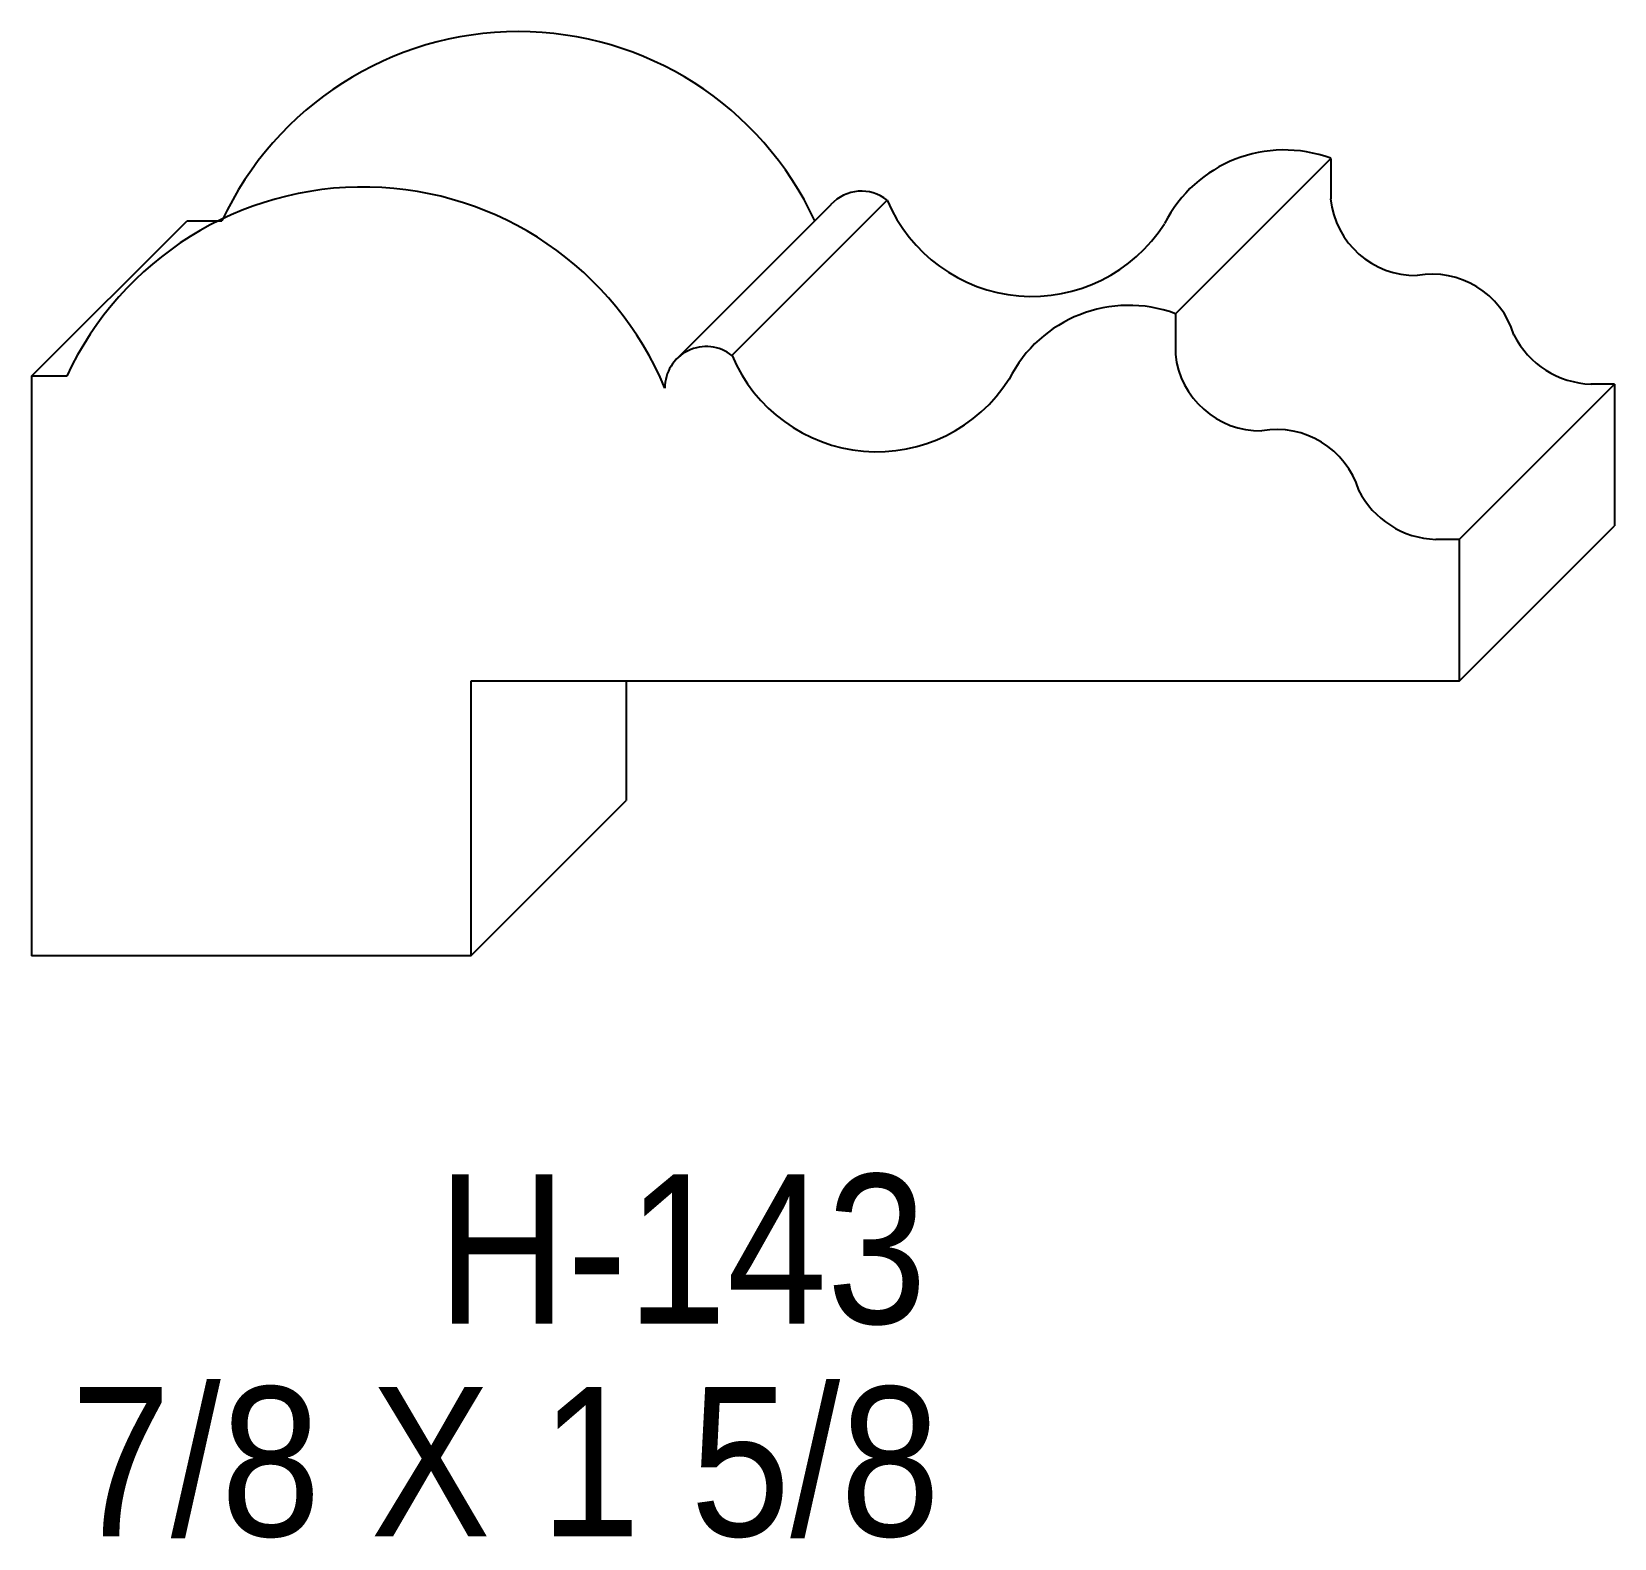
# Model space of a CAD drawing. Extents: x 77.22 to 79.03, y 157.92 to 159.64.
import ezdxf

# ---------------------------------------------------------------- set-up
doc = ezdxf.new("R2010")
doc.units = 0
doc.header["$LTSCALE"] = 5
doc.layers.add('PROFILE', color=7, linetype='CONTINUOUS')
doc.styles.add('TXT', font='TXT', dxfattribs={"height": 3.5})

msp = doc.modelspace()

# ---------------------------------------------------------------- linework, layer by layer
at = {"layer": 'PROFILE', "color": 1, "linetype": 'CONTINUOUS'}
for p, q in [((78.5267, 159.3163), (78.7034, 159.4931)), ((78.7034, 159.4931), (78.7034, 159.4469)), ((77.9608, 159.2666), (78.1347, 159.4405)), ((78.0219, 159.2688), (78.1987, 159.4456)), ((77.2249, 159.2451), (77.4016, 159.4218)), ((77.4415, 159.4218), (77.4016, 159.4218)), ((78.5267, 159.3163), (78.5267, 159.2702)), ((77.2648, 159.2451), (77.2249, 159.2451)), ((77.2249, 159.2451), (77.2249, 158.5857)), ((78.8495, 159.0594), (79.0262, 159.2362)), ((79.0262, 159.2362), (78.9996, 159.2362)), ((79.0262, 159.2362), (79.0262, 159.0748)), ((78.8495, 158.8981), (79.0262, 159.0748)), ((78.8495, 159.0594), (78.8229, 159.0594)), ((78.8495, 159.0594), (78.8495, 158.8981)), ((77.7248, 158.8981), (77.7248, 158.5857)), ((78.8495, 158.8981), (77.7248, 158.8981)), ((77.9015, 158.8981), (77.9015, 158.7624)), ((77.7248, 158.5857), (77.9015, 158.7624)), ((77.7248, 158.5857), (77.2249, 158.5857))]:
    msp.add_line(p, q, dxfattribs=at)
for centre, major_axis, start_param, end_param in [((77.7789, 159.2653), (0, 0.372), -1.135817, 1.136356), ((78.6505, 159.3498), (0.1528, 0), 1.217095, 2.673284), ((77.6022, 159.0885), (0, 0.372), -1.176108, 1.136356), ((78.1694, 159.4086), (0, 0.0472), -0.668569, 0.828329), ((78.3634, 159.5146), (0, 0.1786), -4.315558, -2.137461), ((78.8001, 159.457), (0.0973, 0), -3.037923, -1.554618), ((78.8188, 159.2639), (0.0974, 0), 0.295429, 1.747166), ((78.4737, 159.173), (0, 0.1528), -0.353701, 1.102487), ((79.0033, 159.3385), (0, 0.1024), -4.24346, -3.177057), ((77.9927, 159.2318), (0, 0.0472), -0.668569, -4.706407), ((78.1867, 159.3379), (0, 0.1786), -4.315558, -2.137461), ((78.6234, 159.2803), (0.0973, 0), -3.037923, -1.554618), ((78.6421, 159.0871), (0, 0.0974), -1.275368, 0.176369), ((78.8265, 159.1618), (0, 0.1024), -4.24346, -3.177057)]:
    msp.add_ellipse(centre, major_axis=major_axis, ratio=1, start_param=start_param, end_param=end_param, dxfattribs=at)

# ---------------------------------------------------------------- texts
at = {"layer": 'PROFILE', "color": 1, "linetype": 'CONTINUOUS', "style": 'TXT', "width": 0.9}
for s, height, p in [('H-143', 0.16996, (77.6866, 158.1671)), ('7/8 X 1 5/8', 0.169956, (77.2695, 157.9252))]:
    msp.add_text(s, height=height, dxfattribs=at).set_placement(p)

doc.saveas('drawing.dxf')
